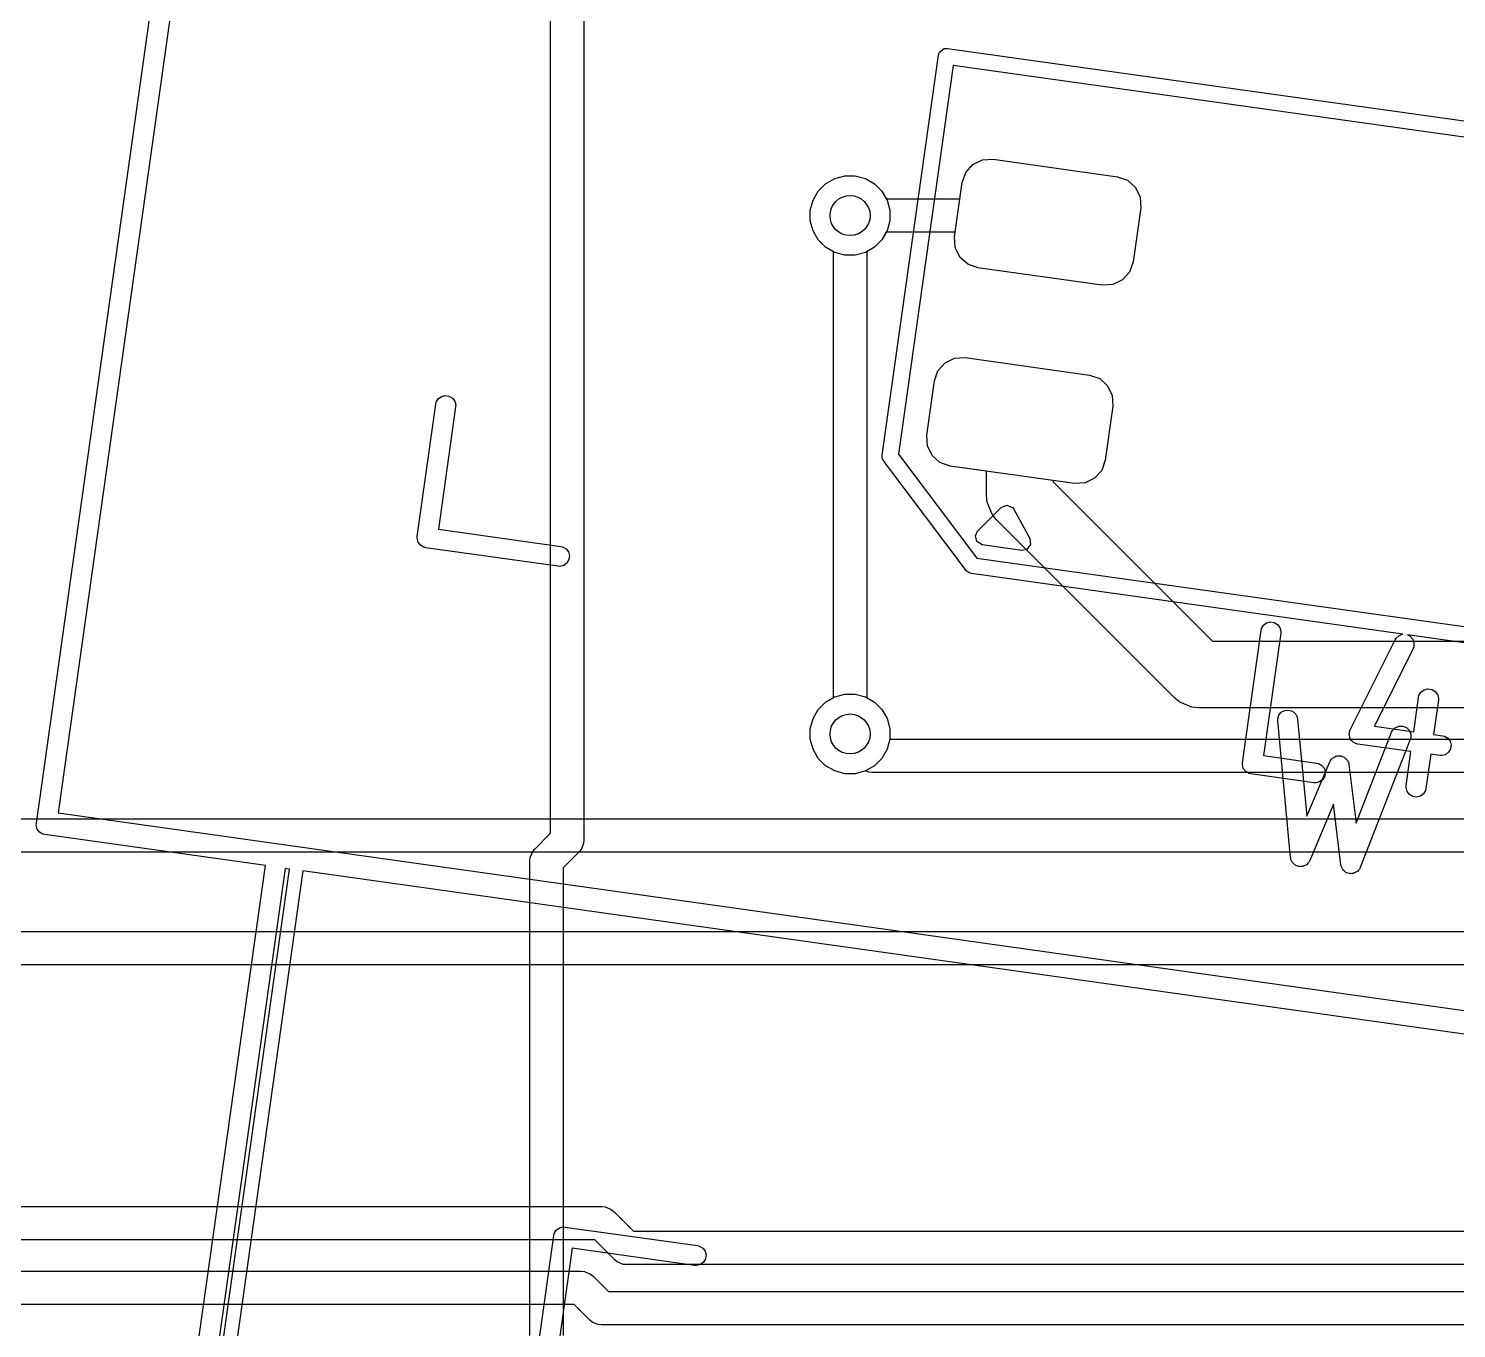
# Model space of a CAD drawing. Header units: millimetres. Extents: x 14 to 286, y -133 to -45.
# Drawn here: x 62.96 to 73.65, y -68.06 to -58.33 of the extents above; entities that cross this region are included whole.
import ezdxf

# ---------------------------------------------------------------- set-up
doc = ezdxf.new("R2010")
doc.units = ezdxf.units.MM
for name, color, linetype, true_color in [('B.Cu', 153, 'CONTINUOUS', 0x4d7fc4), ('B.Silkscreen', 31, 'CONTINUOUS', 0xe8b2a7), ('F.Cu', 13, 'CONTINUOUS', 0xc83434), ('F.Mask', 201, 'CONTINUOUS', 0xd864ff), ('F.Paste', 253, 'CONTINUOUS', 0xb4a09a), ('F.Silkscreen', 41, 'CONTINUOUS', 0xf2eda1), ('User.Drawings', 9, 'CONTINUOUS', 0xc2c2c2)]:
    doc.layers.add(name, color=color, linetype=linetype, true_color=true_color)

msp = doc.modelspace()

# ---------------------------------------------------------------- linework, layer by layer
at = {"layer": 'B.Cu', "linetype": 'CONTINUOUS'}
for p, q in [((66.8666, -64.355724), (66.8666, -54.6773)), ((67.1166, -54.686749), (67.1166, -64.4075)), ((68.994895, -59.452436), (69.070542, -59.432167)), ((69.070542, -59.432167), (69.148858, -59.432167)), ((69.148858, -59.432167), (69.224505, -59.452436)), ((68.832536, -59.614795), (68.871694, -59.546972)), ((68.871694, -59.546972), (68.927072, -59.491594)), ((68.927072, -59.491594), (68.994895, -59.452436)), ((69.224505, -59.452436), (69.292328, -59.491594)), ((69.292328, -59.491594), (69.347706, -59.546972)), ((69.347706, -59.546972), (69.386864, -59.614795)), ((68.812267, -59.690442), (68.832536, -59.614795)), ((69.386864, -59.614795), (69.407133, -59.690442)), ((68.812267, -59.768758), (68.812267, -59.690442)), ((68.832536, -59.844405), (68.812267, -59.768758)), ((69.407133, -59.768758), (69.386864, -59.844405)), ((69.407133, -59.690442), (69.407133, -59.768758)), ((68.871694, -59.912228), (68.832536, -59.844405)), ((69.386864, -59.844405), (69.347706, -59.912228)), ((68.927072, -59.967606), (68.871694, -59.912228)), ((68.9847, -60.000877), (68.927072, -59.967606)), ((69.292328, -59.967606), (69.2347, -60.000877)), ((69.347706, -59.912228), (69.292328, -59.967606)), ((68.9847, -63.340822), (68.9847, -60.000877)), ((69.2347, -60.000877), (69.2347, -63.340822)), ((68.871694, -63.429472), (68.927072, -63.374094)), ((68.927072, -63.374094), (68.9847, -63.340822)), ((69.2347, -63.340822), (69.292328, -63.374094)), ((69.292328, -63.374094), (69.347706, -63.429472)), ((68.812267, -63.572942), (68.832536, -63.497295)), ((68.832536, -63.497295), (68.871694, -63.429472)), ((69.347706, -63.429472), (69.386864, -63.497295)), ((69.386864, -63.497295), (69.407133, -63.572942)), ((68.812267, -63.651258), (68.812267, -63.572942)), ((69.407133, -63.572942), (69.407133, -63.651258)), ((68.832536, -63.726905), (68.812267, -63.651258)), ((68.871694, -63.794728), (68.832536, -63.726905)), ((69.386864, -63.726905), (69.347706, -63.794728)), ((69.407133, -63.651258), (69.386864, -63.726905)), ((68.927072, -63.850106), (68.871694, -63.794728)), ((69.347706, -63.794728), (69.292328, -63.850106)), ((68.994895, -63.889264), (68.927072, -63.850106)), ((69.070542, -63.909533), (68.994895, -63.889264)), ((69.148858, -63.909533), (69.070542, -63.909533)), ((69.224505, -63.889264), (69.148858, -63.909533)), ((69.292328, -63.850106), (69.224505, -63.889264)), ((66.748712, -64.473612), (66.8666, -64.355724)), ((66.733171, -64.492548), (66.748712, -64.473612)), ((67.095528, -64.476951), (67.079988, -64.495888)), ((67.095534, -64.476946), (67.095528, -64.476951)), ((67.114198, -64.431886), (67.095534, -64.476946)), ((67.1166, -64.4075), (67.114198, -64.431886)), ((66.7121, -64.562), (66.714502, -64.537614)), ((66.7121, -68.116222), (66.7121, -64.562)), ((66.714502, -64.537614), (66.715035, -64.536328)), ((66.715035, -64.536328), (66.721395, -64.520972)), ((66.721395, -64.520972), (66.733166, -64.492554)), ((66.733166, -64.492554), (66.733171, -64.492548)), ((67.079988, -64.495888), (66.9621, -64.613776)), ((66.9621, -64.613776), (66.9621, -68.116222))]:
    msp.add_line(p, q, dxfattribs=at)
at = {"layer": 'B.Cu'}
for centre in [(69.1097, -59.7296), (69.1097, -63.6121)]:
    msp.add_circle(centre, 0.15, dxfattribs=at)
at = {"layer": 'B.Silkscreen', "linetype": 'CONTINUOUS'}
for p, q in [((72.31202, -63.514672), (72.312079, -63.49997)), ((72.408625, -64.538076), (72.31202, -63.514672)), ((72.312079, -63.49997), (72.320688, -63.472001)), ((72.320688, -63.472001), (72.339344, -63.449456)), ((72.339344, -63.449456), (72.365208, -63.435766)), ((72.365208, -63.435766), (72.394342, -63.433015)), ((72.394342, -63.433015), (72.422311, -63.441624)), ((72.422311, -63.441624), (72.444856, -63.46028)), ((72.444856, -63.46028), (72.458546, -63.486144)), ((72.458546, -63.486144), (72.461356, -63.500576)), ((72.461356, -63.500576), (72.530028, -64.228068)), ((72.89912, -64.279939), (73.165656, -63.599559)), ((73.165656, -63.599559), (73.172335, -63.58646)), ((73.172335, -63.58646), (73.192624, -63.565372)), ((73.192624, -63.565372), (73.219438, -63.553653)), ((73.219438, -63.553653), (73.248696, -63.553087)), ((73.248696, -63.553087), (73.275944, -63.563761)), ((73.275944, -63.563761), (73.297032, -63.58405)), ((73.297032, -63.58405), (73.308751, -63.610864)), ((73.308751, -63.610864), (73.309317, -63.640122)), ((73.305322, -63.654272), (72.930371, -64.611403)), ((73.309317, -63.640122), (73.305322, -63.654272)), ((72.530028, -64.228068), (72.702252, -63.820981)), ((72.702252, -63.820981), (72.704001, -63.817765)), ((72.704001, -63.817765), (72.704392, -63.816365)), ((72.704392, -63.816365), (72.705611, -63.814808)), ((72.705611, -63.814808), (72.70928, -63.808067)), ((72.70928, -63.808067), (72.716331, -63.801121)), ((72.716331, -63.801121), (72.722436, -63.793327)), ((72.722436, -63.793327), (72.726667, -63.790939)), ((72.726667, -63.790939), (72.730128, -63.787531)), ((72.730128, -63.787531), (72.739298, -63.783812)), ((72.739298, -63.783812), (72.747923, -63.778947)), ((72.747923, -63.778947), (72.752746, -63.77836)), ((72.752746, -63.77836), (72.757247, -63.776536)), ((72.757247, -63.776536), (72.767146, -63.77661)), ((72.767146, -63.77661), (72.776973, -63.775416)), ((72.776973, -63.775416), (72.781651, -63.776719)), ((72.781651, -63.776719), (72.78651, -63.776756)), ((72.78651, -63.776756), (72.795625, -63.780612)), ((72.795625, -63.780612), (72.805163, -63.78327)), ((72.805163, -63.78327), (72.808989, -63.786267)), ((72.808989, -63.786267), (72.813461, -63.788159)), ((72.813461, -63.788159), (72.820402, -63.795206)), ((72.820402, -63.795206), (72.828201, -63.801314)), ((72.828201, -63.801314), (72.830589, -63.805548)), ((72.830589, -63.805548), (72.833997, -63.809007)), ((72.833997, -63.809007), (72.837713, -63.818174)), ((72.837713, -63.818174), (72.842581, -63.826801)), ((72.842581, -63.826801), (72.84425, -63.834296)), ((72.84425, -63.834296), (72.844992, -63.836126)), ((72.844992, -63.836126), (72.844981, -63.837578)), ((72.844981, -63.837578), (72.845777, -63.841152)), ((72.845777, -63.841152), (72.89912, -64.279939)), ((72.730814, -64.138448), (72.552366, -64.56025)), ((72.786086, -64.593097), (72.730814, -64.138448)), ((72.409639, -64.543287), (72.408625, -64.538076)), ((72.409626, -64.545106), (72.409639, -64.543287)), ((72.410333, -64.546851), (72.409626, -64.545106)), ((72.411435, -64.552508), (72.410333, -64.546851)), ((72.416528, -64.562131), (72.411435, -64.552508)), ((72.420621, -64.572225), (72.416528, -64.562131)), ((72.423323, -64.574968), (72.420621, -64.572225)), ((72.425125, -64.578372), (72.423323, -64.574968)), ((72.433512, -64.585311), (72.425125, -64.578372)), ((72.537578, -64.580806), (72.530637, -64.589196)), ((72.545338, -64.573164), (72.537578, -64.580806)), ((72.548093, -64.5681), (72.545338, -64.573164)), ((72.549293, -64.566651), (72.548093, -64.5681)), ((72.549827, -64.564914), (72.549293, -64.566651)), ((72.552366, -64.56025), (72.549827, -64.564914)), ((72.441157, -64.593073), (72.433512, -64.585311)), ((72.444706, -64.594574), (72.441157, -64.593073)), ((72.44767, -64.597027), (72.444706, -64.594574)), ((72.458069, -64.600227), (72.44767, -64.597027)), ((72.468108, -64.604475), (72.458069, -64.600227)), ((72.471961, -64.604503), (72.468108, -64.604475)), ((72.475639, -64.605636), (72.471961, -64.604503)), ((72.486475, -64.604613), (72.475639, -64.605636)), ((72.497371, -64.604695), (72.486475, -64.604613)), ((72.50094, -64.603247), (72.497371, -64.604695)), ((72.504773, -64.602886), (72.50094, -64.603247)), ((72.514396, -64.597792), (72.504773, -64.602886)), ((72.52449, -64.5937), (72.514396, -64.597792)), ((72.527233, -64.590997), (72.52449, -64.5937)), ((72.530637, -64.589196), (72.527233, -64.590997)), ((72.78724, -64.598282), (72.786086, -64.593097)), ((72.787276, -64.600097), (72.78724, -64.598282)), ((72.788028, -64.601818), (72.787276, -64.600097)), ((72.789282, -64.607448), (72.788028, -64.601818)), ((72.794636, -64.616937), (72.789282, -64.607448)), ((72.798995, -64.626911), (72.794636, -64.616937)), ((72.801769, -64.629579), (72.798995, -64.626911)), ((72.803662, -64.632935), (72.801769, -64.629579)), ((72.812236, -64.63965), (72.803662, -64.632935)), ((72.820083, -64.6472), (72.812236, -64.63965)), ((72.823668, -64.648604), (72.820083, -64.6472)), ((72.8267, -64.650979), (72.823668, -64.648604)), ((72.837191, -64.653902), (72.8267, -64.650979)), ((72.847331, -64.657874), (72.837191, -64.653902)), ((72.85118, -64.657799), (72.847331, -64.657874)), ((72.85489, -64.658833), (72.85118, -64.657799)), ((72.865703, -64.657518), (72.85489, -64.658833)), ((72.876589, -64.657308), (72.865703, -64.657518)), ((72.880115, -64.655766), (72.876589, -64.657308)), ((72.88394, -64.655302), (72.880115, -64.655766)), ((72.893429, -64.649947), (72.88394, -64.655302)), ((72.903403, -64.645589), (72.893429, -64.649947)), ((72.906071, -64.642814), (72.903403, -64.645589)), ((72.909427, -64.640922), (72.906071, -64.642814)), ((72.916142, -64.632347), (72.909427, -64.640922)), ((72.923692, -64.624501), (72.916142, -64.632347)), ((72.92631, -64.619365), (72.923692, -64.624501)), ((72.927471, -64.617884), (72.92631, -64.619365)), ((72.927958, -64.616133), (72.927471, -64.617884)), ((72.930371, -64.611403), (72.927958, -64.616133))]:
    msp.add_line(p, q, dxfattribs=at)
at = {"layer": 'F.Cu', "linetype": 'CONTINUOUS'}
for p, q in [((70.029731, -59.347815), (70.101776, -59.313066)), ((70.101776, -59.313066), (70.181634, -59.308531)), ((70.181634, -59.308531), (71.112486, -59.439353)), ((68.994895, -59.452436), (69.070542, -59.432167)), ((69.070542, -59.432167), (69.148858, -59.432167)), ((69.148858, -59.432167), (69.224505, -59.452436)), ((69.950099, -59.483005), (69.97647, -59.40749)), ((69.97647, -59.40749), (70.029731, -59.347815)), ((71.112486, -59.439353), (71.188001, -59.465725)), ((68.832536, -59.614795), (68.871694, -59.546972)), ((68.871694, -59.546972), (68.927072, -59.491594)), ((68.927072, -59.491594), (68.994895, -59.452436)), ((69.224505, -59.452436), (69.292328, -59.491594)), ((69.292328, -59.491594), (69.347706, -59.546972)), ((69.347706, -59.546972), (69.380978, -59.6046)), ((69.93301, -59.6046), (69.950099, -59.483005)), ((71.188001, -59.465725), (71.247676, -59.518986)), ((71.247676, -59.518986), (71.282425, -59.591031)), ((68.812267, -59.690442), (68.832536, -59.614795)), ((69.380978, -59.6046), (69.93301, -59.6046)), ((71.282425, -59.591031), (71.28696, -59.670889)), ((68.812267, -59.768758), (68.812267, -59.690442)), ((68.832536, -59.844405), (68.812267, -59.768758)), ((71.28696, -59.670889), (71.229899, -60.076899)), ((68.871694, -59.912228), (68.832536, -59.844405)), ((69.380978, -59.8546), (69.347706, -59.912228)), ((69.897875, -59.8546), (69.380978, -59.8546)), ((69.893038, -59.889015), (69.897875, -59.8546)), ((68.927072, -59.967606), (68.871694, -59.912228)), ((68.994895, -60.006764), (68.927072, -59.967606)), ((69.292328, -59.967606), (69.224505, -60.006764)), ((69.347706, -59.912228), (69.292328, -59.967606)), ((69.897573, -59.968873), (69.893038, -59.889015)), ((69.932322, -60.040918), (69.897573, -59.968873)), ((69.070542, -60.027033), (68.994895, -60.006764)), ((69.148858, -60.027033), (69.070542, -60.027033)), ((69.224505, -60.006764), (69.148858, -60.027033)), ((69.991997, -60.094179), (69.932322, -60.040918)), ((71.229899, -60.076899), (71.203528, -60.152414)), ((70.067512, -60.120551), (69.991997, -60.094179)), ((70.998364, -60.251373), (70.067512, -60.120551)), ((71.203528, -60.152414), (71.150267, -60.212089)), ((71.078222, -60.246838), (70.998364, -60.251373)), ((71.150267, -60.212089), (71.078222, -60.246838)), ((69.767711, -60.892892), (69.820972, -60.833217)), ((69.820972, -60.833217), (69.893017, -60.798468)), ((69.893017, -60.798468), (69.972875, -60.793933)), ((69.972875, -60.793933), (70.903727, -60.924755)), ((69.74134, -60.968407), (69.767711, -60.892892)), ((70.903727, -60.924755), (70.979242, -60.951127)), ((69.684279, -61.374417), (69.74134, -60.968407)), ((70.979242, -60.951127), (71.038917, -61.004388)), ((71.038917, -61.004388), (71.073666, -61.076433)), ((71.078201, -61.156291), (71.02114, -61.562301)), ((71.073666, -61.076433), (71.078201, -61.156291)), ((69.688814, -61.454275), (69.684279, -61.374417)), ((69.723563, -61.52632), (69.688814, -61.454275)), ((69.783238, -61.579581), (69.723563, -61.52632)), ((69.858753, -61.605953), (69.783238, -61.579581)), ((71.02114, -61.562301), (70.994769, -61.637816)), ((70.1312, -61.644242), (69.858753, -61.605953)), ((70.1312, -61.8283), (70.1312, -61.644242)), ((70.941508, -61.697491), (70.869463, -61.73224)), ((70.994769, -61.637816), (70.941508, -61.697491)), ((70.789605, -61.736775), (70.6312, -61.714512)), ((70.6312, -61.714512), (70.6312, -61.724746)), ((70.6312, -61.724746), (71.822754, -62.9163)), ((70.869463, -61.73224), (70.789605, -61.736775)), ((70.136004, -61.877073), (70.1312, -61.8283)), ((70.173333, -61.967193), (70.136004, -61.877073)), ((70.173337, -61.967197), (70.173333, -61.967193)), ((70.204423, -62.005077), (70.173337, -61.967197)), ((71.542423, -63.343077), (70.204423, -62.005077)), ((71.822754, -62.9163), (80.688946, -62.9163)), ((68.871694, -63.429472), (68.927072, -63.374094)), ((68.927072, -63.374094), (68.994895, -63.334936)), ((68.994895, -63.334936), (69.070542, -63.314667)), ((69.070542, -63.314667), (69.148858, -63.314667)), ((69.148858, -63.314667), (69.224505, -63.334936)), ((69.224505, -63.334936), (69.292328, -63.374094)), ((69.292328, -63.374094), (69.347706, -63.429472)), ((71.580308, -63.374168), (71.542423, -63.343077)), ((71.670428, -63.411497), (71.580308, -63.374168)), ((68.812267, -63.572942), (68.832536, -63.497295)), ((68.832536, -63.497295), (68.871694, -63.429472)), ((69.347706, -63.429472), (69.386864, -63.497295)), ((69.386864, -63.497295), (69.407133, -63.572942)), ((71.670437, -63.411497), (71.670428, -63.411497)), ((71.7192, -63.4163), (71.670437, -63.411497)), ((80.688946, -63.4163), (71.7192, -63.4163)), ((68.812267, -63.651258), (68.812267, -63.572942)), ((69.407133, -63.572942), (69.407133, -63.651258)), ((68.832536, -63.726905), (68.812267, -63.651258)), ((68.871694, -63.794728), (68.832536, -63.726905)), ((69.407133, -63.651258), (69.407095, -63.6514)), ((69.407095, -63.6514), (80.5747, -63.6514)), ((68.927072, -63.850106), (68.871694, -63.794728)), ((68.994895, -63.889264), (68.927072, -63.850106)), ((69.070542, -63.909533), (68.994895, -63.889264)), ((69.148858, -63.909533), (69.070542, -63.909533)), ((69.224505, -63.889264), (69.148858, -63.909533)), ((69.225176, -63.888876), (69.224505, -63.889264)), ((69.230305, -63.891), (69.225176, -63.888876)), ((69.249613, -63.898998), (69.230305, -63.891)), ((69.249614, -63.898998), (69.249613, -63.898998)), ((69.274, -63.9014), (69.249614, -63.898998)), ((80.522924, -63.9014), (69.274, -63.9014)), ((59.65, -64.2474), (79.235534, -64.2474)), ((79.183657, -64.4974), (59.65, -64.4974)), ((56.254277, -65.0904), (77.922138, -65.0904)), ((77.9893, -65.3404), (56.2025, -65.3404)), ((26.523778, -67.1515), (67.2512, -67.1515)), ((67.2512, -67.1515), (67.275586, -67.153902)), ((67.275586, -67.153902), (67.275587, -67.153902)), ((67.275587, -67.153902), (67.288784, -67.159368)), ((67.288784, -67.159368), (67.320646, -67.172566)), ((67.320646, -67.172566), (67.320651, -67.172571)), ((67.320651, -67.172571), (67.339588, -67.188112)), ((67.339588, -67.188112), (67.487977, -67.3365)), ((67.487977, -67.3365), (97.8733, -67.3365)), ((67.199424, -67.4015), (26.523778, -67.4015)), ((67.347812, -67.549889), (67.199424, -67.4015)), ((67.366754, -67.565434), (67.347812, -67.549889)), ((67.411814, -67.584099), (67.366754, -67.565434)), ((45.7977, -67.6358), (67.0967, -67.6358)), ((67.0967, -67.6358), (67.121086, -67.638202)), ((67.121086, -67.638202), (67.121087, -67.638202)), ((67.121087, -67.638202), (67.131576, -67.642547)), ((67.131576, -67.642547), (67.166146, -67.656866)), ((67.166146, -67.656866), (67.166151, -67.656871)), ((67.166151, -67.656871), (67.185088, -67.672412)), ((67.185088, -67.672412), (67.300876, -67.7882)), ((67.411824, -67.584099), (67.411814, -67.584099)), ((67.4362, -67.5865), (67.411824, -67.584099)), ((97.821524, -67.5865), (67.4362, -67.5865)), ((67.300876, -67.7882), (97.5828, -67.7882)), ((67.044924, -67.8858), (45.849477, -67.8858)), ((67.160712, -68.001588), (67.044924, -67.8858)), ((67.179648, -68.017128), (67.160712, -68.001588)), ((67.179654, -68.017134), (67.179648, -68.017128)), ((67.207906, -68.028836), (67.179654, -68.017134)), ((67.224713, -68.035798), (67.207906, -68.028836)), ((67.224714, -68.035798), (67.224713, -68.035798)), ((67.2491, -68.0382), (67.224714, -68.035798)), ((97.531024, -68.0382), (67.2491, -68.0382))]:
    msp.add_line(p, q, dxfattribs=at)
at = {"layer": 'F.Cu'}
for centre in [(69.1097, -59.7296), (69.1097, -63.6121)]:
    msp.add_circle(centre, 0.15, dxfattribs=at)
at = {"layer": 'F.Mask', "linetype": 'CONTINUOUS'}
for p, q in [((70.029731, -59.347815), (70.101776, -59.313066)), ((70.101776, -59.313066), (70.181634, -59.308531)), ((70.181634, -59.308531), (71.112486, -59.439353)), ((69.950099, -59.483005), (69.97647, -59.40749)), ((69.97647, -59.40749), (70.029731, -59.347815)), ((71.112486, -59.439353), (71.188001, -59.465725)), ((69.893038, -59.889015), (69.950099, -59.483005)), ((71.188001, -59.465725), (71.247676, -59.518986)), ((71.247676, -59.518986), (71.282425, -59.591031)), ((71.282425, -59.591031), (71.28696, -59.670889)), ((71.28696, -59.670889), (71.229899, -60.076899)), ((69.897573, -59.968873), (69.893038, -59.889015)), ((69.932322, -60.040918), (69.897573, -59.968873)), ((69.991997, -60.094179), (69.932322, -60.040918)), ((71.229899, -60.076899), (71.203528, -60.152414)), ((70.067512, -60.120551), (69.991997, -60.094179)), ((70.998364, -60.251373), (70.067512, -60.120551)), ((71.203528, -60.152414), (71.150267, -60.212089)), ((71.078222, -60.246838), (70.998364, -60.251373)), ((71.150267, -60.212089), (71.078222, -60.246838)), ((69.767711, -60.892892), (69.820972, -60.833217)), ((69.820972, -60.833217), (69.893017, -60.798468)), ((69.893017, -60.798468), (69.972875, -60.793933)), ((69.972875, -60.793933), (70.903727, -60.924755)), ((69.74134, -60.968407), (69.767711, -60.892892)), ((70.903727, -60.924755), (70.979242, -60.951127)), ((69.684279, -61.374417), (69.74134, -60.968407)), ((70.979242, -60.951127), (71.038917, -61.004388)), ((71.038917, -61.004388), (71.073666, -61.076433)), ((71.078201, -61.156291), (71.02114, -61.562301)), ((71.073666, -61.076433), (71.078201, -61.156291)), ((69.688814, -61.454275), (69.684279, -61.374417)), ((69.723563, -61.52632), (69.688814, -61.454275)), ((69.783238, -61.579581), (69.723563, -61.52632)), ((69.858753, -61.605953), (69.783238, -61.579581)), ((71.02114, -61.562301), (70.994769, -61.637816)), ((70.789605, -61.736775), (69.858753, -61.605953)), ((70.941508, -61.697491), (70.869463, -61.73224)), ((70.994769, -61.637816), (70.941508, -61.697491)), ((70.869463, -61.73224), (70.789605, -61.736775))]:
    msp.add_line(p, q, dxfattribs=at)
at = {"layer": 'F.Paste', "linetype": 'CONTINUOUS'}
for p, q in [((70.029731, -59.347815), (70.101776, -59.313066)), ((70.101776, -59.313066), (70.181634, -59.308531)), ((70.181634, -59.308531), (71.112486, -59.439353)), ((69.950099, -59.483005), (69.97647, -59.40749)), ((69.97647, -59.40749), (70.029731, -59.347815)), ((71.112486, -59.439353), (71.188001, -59.465725)), ((69.893038, -59.889015), (69.950099, -59.483005)), ((71.188001, -59.465725), (71.247676, -59.518986)), ((71.247676, -59.518986), (71.282425, -59.591031)), ((71.282425, -59.591031), (71.28696, -59.670889)), ((71.28696, -59.670889), (71.229899, -60.076899)), ((69.897573, -59.968873), (69.893038, -59.889015)), ((69.932322, -60.040918), (69.897573, -59.968873)), ((69.991997, -60.094179), (69.932322, -60.040918)), ((71.229899, -60.076899), (71.203528, -60.152414)), ((70.067512, -60.120551), (69.991997, -60.094179)), ((70.998364, -60.251373), (70.067512, -60.120551)), ((71.203528, -60.152414), (71.150267, -60.212089)), ((71.078222, -60.246838), (70.998364, -60.251373)), ((71.150267, -60.212089), (71.078222, -60.246838)), ((69.767711, -60.892892), (69.820972, -60.833217)), ((69.820972, -60.833217), (69.893017, -60.798468)), ((69.893017, -60.798468), (69.972875, -60.793933)), ((69.972875, -60.793933), (70.903727, -60.924755)), ((69.74134, -60.968407), (69.767711, -60.892892)), ((70.903727, -60.924755), (70.979242, -60.951127)), ((69.684279, -61.374417), (69.74134, -60.968407)), ((70.979242, -60.951127), (71.038917, -61.004388)), ((71.038917, -61.004388), (71.073666, -61.076433)), ((71.078201, -61.156291), (71.02114, -61.562301)), ((71.073666, -61.076433), (71.078201, -61.156291)), ((69.688814, -61.454275), (69.684279, -61.374417)), ((69.723563, -61.52632), (69.688814, -61.454275)), ((69.783238, -61.579581), (69.723563, -61.52632)), ((69.858753, -61.605953), (69.783238, -61.579581)), ((71.02114, -61.562301), (70.994769, -61.637816)), ((70.789605, -61.736775), (69.858753, -61.605953)), ((70.941508, -61.697491), (70.869463, -61.73224)), ((70.994769, -61.637816), (70.941508, -61.697491)), ((70.869463, -61.73224), (70.789605, -61.736775))]:
    msp.add_line(p, q, dxfattribs=at)
at = {"layer": 'F.Silkscreen', "linetype": 'CONTINUOUS'}
for p, q in [((69.778873, -58.506714), (69.815548, -58.479077)), ((69.815548, -58.479077), (69.838921, -58.47775)), ((69.838921, -58.47775), (77.067878, -59.493713)), ((69.350155, -61.524376), (69.771155, -58.528816)), ((69.771155, -58.528816), (69.778873, -58.506714)), ((69.881636, -58.604932), (69.472445, -61.516465)), ((76.991761, -59.604194), (69.881636, -58.604932)), ((69.351482, -61.547749), (69.350155, -61.524376)), ((69.361653, -61.568835), (69.351482, -61.547749)), ((69.978698, -62.38768), (69.361653, -61.568835)), ((69.472445, -61.516465), (70.059577, -62.295613)), ((70.241296, -61.916212), (70.283683, -61.898542)), ((70.283683, -61.898542), (70.326149, -61.916019)), ((70.064921, -62.09339), (70.241296, -61.916212)), ((70.326149, -61.916019), (70.336362, -61.929573)), ((70.336362, -61.929573), (70.457067, -62.148503)), ((70.048028, -62.12737), (70.064921, -62.09339)), ((70.059526, -62.171829), (70.048028, -62.12737)), ((70.099094, -62.195136), (70.059526, -62.171829)), ((70.396174, -62.236888), (70.099094, -62.195136)), ((70.433493, -62.230015), (70.396174, -62.236888)), ((70.462162, -62.194141), (70.433493, -62.230015)), ((70.457067, -62.148503), (70.462162, -62.194141)), ((70.059577, -62.295613), (76.486563, -63.198867)), ((69.996164, -62.403269), (69.978698, -62.38768)), ((70.018266, -62.410987), (69.996164, -62.403269)), ((73.24858, -62.864978), (70.018266, -62.410987)), ((72.04808, -63.827083), (72.187253, -62.836815)), ((72.187253, -62.836815), (72.190716, -62.822526)), ((72.190716, -62.822526), (72.205569, -62.797312)), ((72.205569, -62.797312), (72.228939, -62.779701)), ((72.335793, -62.857691), (72.207057, -63.773688)), ((72.228939, -62.779701), (72.257271, -62.772373)), ((72.257271, -62.772373), (72.28625, -62.776446)), ((72.28625, -62.776446), (72.311464, -62.791299)), ((72.311464, -62.791299), (72.329075, -62.814669)), ((72.329075, -62.814669), (72.336403, -62.843001)), ((72.336403, -62.843001), (72.335793, -62.857691)), ((73.221129, -62.874197), (73.24858, -62.864978)), ((76.529278, -63.32605), (73.284325, -62.870001)), ((73.284325, -62.870001), (73.304268, -62.879916)), ((72.856074, -63.580079), (73.191261, -62.905882)), ((73.325577, -62.972659), (73.036714, -63.553679)), ((73.191261, -62.905882), (73.199065, -62.893421)), ((73.199065, -62.893421), (73.221129, -62.874197)), ((73.304268, -62.879916), (73.323492, -62.90198)), ((73.323492, -62.90198), (73.332808, -62.92972)), ((73.330801, -62.958915), (73.325577, -62.972659)), ((73.332808, -62.92972), (73.330801, -62.958915)), ((73.370372, -63.324925), (73.385225, -63.299711)), ((73.385225, -63.299711), (73.408595, -63.2821)), ((73.408595, -63.2821), (73.436927, -63.274772)), ((73.436927, -63.274772), (73.465906, -63.278845)), ((73.465906, -63.278845), (73.49112, -63.293698)), ((73.49112, -63.293698), (73.508731, -63.317068)), ((73.330955, -63.595033), (73.366909, -63.339214)), ((73.366909, -63.339214), (73.370372, -63.324925)), ((73.515449, -63.36009), (73.479495, -63.615909)), ((73.508731, -63.317068), (73.516059, -63.3454)), ((73.516059, -63.3454), (73.515449, -63.36009)), ((72.848352, -63.61772), (72.850025, -63.605809)), ((72.849027, -63.620332), (72.848352, -63.61772)), ((72.848843, -63.623018), (72.849027, -63.620332)), ((72.850025, -63.605809), (72.85085, -63.593823)), ((72.85085, -63.593823), (72.852215, -63.590229)), ((72.852215, -63.590229), (72.852425, -63.588741)), ((72.852425, -63.588741), (72.85343, -63.587034)), ((72.85343, -63.587034), (72.856074, -63.580079)), ((73.036714, -63.553679), (73.330955, -63.595033)), ((73.479495, -63.615909), (73.546693, -63.625353)), ((72.852668, -63.63441), (72.848843, -63.623018)), ((72.85568, -63.646052), (72.852668, -63.63441)), ((72.8573, -63.648203), (72.85568, -63.646052)), ((72.858159, -63.650758), (72.8573, -63.648203)), ((72.866059, -63.659825), (72.858159, -63.650758)), ((72.873291, -63.669422), (72.866059, -63.659825)), ((72.875611, -63.670789), (72.873291, -63.669422)), ((72.877383, -63.672822), (72.875611, -63.670789)), ((72.888149, -63.678175), (72.877383, -63.672822)), ((72.898505, -63.684275), (72.888149, -63.678175)), ((72.902239, -63.68518), (72.898505, -63.684275)), ((72.903587, -63.68585), (72.902239, -63.68518)), ((72.905564, -63.685985), (72.903587, -63.68585)), ((72.912794, -63.687738), (72.905564, -63.685985)), ((73.31008, -63.743573), (72.912794, -63.687738)), ((73.546693, -63.625353), (73.560982, -63.628816)), ((73.560982, -63.628816), (73.586197, -63.643669)), ((73.586197, -63.643669), (73.603808, -63.667039)), ((73.607062, -63.72435), (73.592209, -63.749564)), ((73.603808, -63.667039), (73.611135, -63.695371)), ((73.611135, -63.695371), (73.607062, -63.72435)), ((72.04747, -63.841773), (72.04808, -63.827083)), ((72.207057, -63.773688), (72.604345, -63.829524)), ((72.604345, -63.829524), (72.618634, -63.832987)), ((72.618634, -63.832987), (72.643848, -63.84784)), ((73.274127, -63.999392), (73.31008, -63.743573)), ((73.45862, -63.764449), (73.422667, -64.020268)), ((73.525817, -63.773893), (73.45862, -63.764449)), ((73.540508, -63.774503), (73.525817, -63.773893)), ((73.568839, -63.767175), (73.540508, -63.774503)), ((73.592209, -63.749564), (73.568839, -63.767175)), ((72.054798, -63.870105), (72.04747, -63.841773)), ((72.072409, -63.893475), (72.054798, -63.870105)), ((72.097623, -63.908328), (72.072409, -63.893475)), ((72.111912, -63.911791), (72.097623, -63.908328)), ((72.583469, -63.978064), (72.111912, -63.911791)), ((72.643848, -63.84784), (72.661459, -63.87121)), ((72.664713, -63.928521), (72.649861, -63.953735)), ((72.661459, -63.87121), (72.668786, -63.899542)), ((72.668786, -63.899542), (72.664713, -63.928521)), ((72.598159, -63.978673), (72.583469, -63.978064)), ((72.62649, -63.971346), (72.598159, -63.978673)), ((72.649861, -63.953735), (72.62649, -63.971346)), ((73.273517, -64.014082), (73.274127, -63.999392)), ((73.280845, -64.042414), (73.273517, -64.014082)), ((73.298456, -64.065784), (73.280845, -64.042414)), ((73.419204, -64.034557), (73.404351, -64.059771)), ((73.422667, -64.020268), (73.419204, -64.034557)), ((73.32367, -64.080637), (73.298456, -64.065784)), ((73.352649, -64.08471), (73.32367, -64.080637)), ((73.380981, -64.077382), (73.352649, -64.08471)), ((73.404351, -64.059771), (73.380981, -64.077382))]:
    msp.add_line(p, q, dxfattribs=at)
at = {"layer": 'User.Drawings', "linetype": 'CONTINUOUS'}
for p, q in [((63.016403, -64.281242), (65.66765, -45.416635)), ((65.805752, -45.51178), (63.178855, -64.203124)), ((65.868242, -62.132227), (66.007415, -61.141959)), ((66.007415, -61.141959), (66.010878, -61.12767)), ((66.010878, -61.12767), (66.025731, -61.102456)), ((66.025731, -61.102456), (66.049101, -61.084845)), ((66.155955, -61.162835), (66.027219, -62.078832)), ((66.049101, -61.084845), (66.077433, -61.077517)), ((66.077433, -61.077517), (66.106412, -61.08159)), ((66.106412, -61.08159), (66.131626, -61.096443)), ((66.131626, -61.096443), (66.149237, -61.119813)), ((66.149237, -61.119813), (66.156565, -61.148145)), ((66.156565, -61.148145), (66.155955, -61.162835)), ((66.027219, -62.078832), (66.943218, -62.207568)), ((65.867632, -62.146917), (65.868242, -62.132227)), ((65.87496, -62.175249), (65.867632, -62.146917)), ((65.892571, -62.198619), (65.87496, -62.175249)), ((65.917785, -62.213472), (65.892571, -62.198619)), ((65.932074, -62.216935), (65.917785, -62.213472)), ((66.922342, -62.356108), (65.932074, -62.216935)), ((66.943218, -62.207568), (66.957507, -62.211031)), ((66.957507, -62.211031), (66.982721, -62.225884)), ((66.982721, -62.225884), (67.000332, -62.249254)), ((66.988734, -62.331779), (66.965364, -62.34939)), ((67.003587, -62.306565), (66.988734, -62.331779)), ((67.000332, -62.249254), (67.00766, -62.277586)), ((67.00766, -62.277586), (67.003587, -62.306565)), ((66.937032, -62.356718), (66.922342, -62.356108)), ((66.965364, -62.34939), (66.937032, -62.356718)), ((63.178855, -64.203124), (81.870148, -66.830014)), ((63.015793, -64.295932), (63.016403, -64.281242)), ((63.023121, -64.324264), (63.015793, -64.295932)), ((63.040732, -64.347634), (63.023121, -64.324264)), ((63.065946, -64.362487), (63.040732, -64.347634)), ((63.080235, -64.36595), (63.065946, -64.362487)), ((64.731217, -64.59798), (63.080235, -64.36595)), ((62.091403, -83.381242), (64.731217, -64.59798)), ((64.879757, -64.618856), (62.25038, -83.327847)), ((62.285318, -83.31476), (64.912213, -64.623417)), ((65.011239, -64.637334), (62.391302, -83.279164)), ((64.912213, -64.623417), (64.879757, -64.618856)), ((81.944842, -67.017197), (65.011239, -64.637334)), ((66.891665, -67.368474), (66.895128, -67.354185)), ((66.895128, -67.354185), (66.909981, -67.328971)), ((66.909981, -67.328971), (66.933351, -67.31136)), ((66.933351, -67.31136), (66.961683, -67.304032)), ((66.961683, -67.304032), (66.976373, -67.304642)), ((66.976373, -67.304642), (67.966641, -67.443815)), ((66.752492, -68.358742), (66.891665, -67.368474)), ((67.029767, -67.463619), (66.901032, -68.379618)), ((67.945765, -67.592355), (67.029767, -67.463619)), ((67.966641, -67.443815), (67.98093, -67.447278)), ((67.98093, -67.447278), (68.006144, -67.462131)), ((68.006144, -67.462131), (68.023755, -67.485501)), ((68.012157, -67.568026), (67.988787, -67.585637)), ((68.02701, -67.542812), (68.012157, -67.568026)), ((68.023755, -67.485501), (68.031083, -67.513833)), ((68.031083, -67.513833), (68.02701, -67.542812)), ((67.960455, -67.592965), (67.945765, -67.592355)), ((67.988787, -67.585637), (67.960455, -67.592965))]:
    msp.add_line(p, q, dxfattribs=at)

doc.saveas('drawing.dxf')
